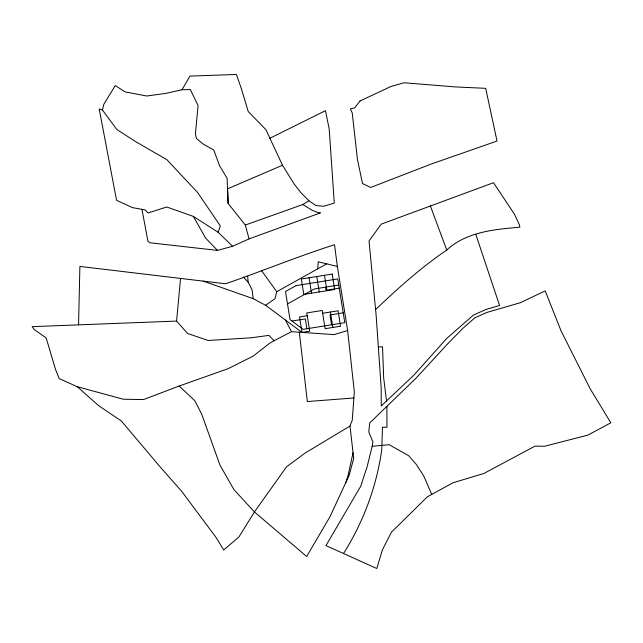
<?xml version="1.0" encoding="UTF-8"?>
<svg xmlns="http://www.w3.org/2000/svg" width="643" height="643" viewBox="0 0 643 643"><rect width="100%" height="100%" fill="white"/><g stroke="black" fill="none" stroke-linecap="round" stroke-linejoin="round"><path stroke-width="0.96" d="M78.559 324.86L79.893 266.427L225.58 283.788C262.022 271.217 297.725 256.453 334.537 244.726L337.358 266.427L347.63 330.542L354.341 391.973L352.243 420.225L350.009 426.044L353.69 458.523L349.133 475.386L330.06 516.586L306.679 556.516L254.419 511.932L233.891 489.572L219.914 465.002L201.645 413.996L194.789 400.726L179.164 386.057L143.566 399.544L123.295 399.231L77.289 386.716L59.212 378.623L55.571 369.572L46.151 337.905L34.24 329.546L32.15 326.66L176.576 321.074L187.619 333.5L208.155 340.477L251.164 337.792L268.887 335.389L274.103 340.75L291.496 331.675L334.047 334.617L347.63 330.542M317.714 268.846L318.229 261.781L337.358 266.427M176.576 321.074L180.554 278.419M353.039 452.736L348.225 474.823L345.862 482.451M372.144 446.314L372.932 441.982L368.777 431.871L369.773 422.885L415.925 378.261L448.734 342.695L463.314 327.954L474.839 317.827L486.928 312.426L520.291 302.74L545.192 290.885L560.977 330.703L590.234 388.886L610.85 422.813L587.718 435.182L544.541 446.258L535.048 446.113L483.817 473.513L453.106 482.724L427.426 496.774L391.474 532.155L382.376 549.845L376.838 568.525L325.945 545.602L360.747 486.204L367.153 466.585L372.144 446.314L389.16 444.691L408.771 455.774L416.294 464.439L423.841 476.141L431.726 494.427M232.613 246.253L218.065 232.236L220.332 225.91L197.53 192.418L166.907 159.713L136.316 142.007L116.873 129.548L102.462 110.025L103.828 104.279L115.266 85.535L125.007 91.877L146.741 96.016L165.749 93.388L181.969 89.755L190.352 89.562L198.068 105.556L195.424 133.776L196.493 138.486L203.019 143.944L213.773 150.02L219.48 165.564L227.116 178.328L228.128 203.413L245.304 225.058L249.066 238.899L232.613 246.253L217.527 250.408L149.867 242.757L147.954 241.342L141.95 209.329M326.692 263.839L276.763 291.713L275.003 298.682L265.631 305.28L253.149 298.641L203.22 281.12M181.969 89.755L189.99 76.083L236.415 74.475L241.487 89.023L248.198 111.472L265.872 129.629L282.494 165.243L294.43 184.372L300.715 192.434L308.929 200.761L315.994 205.607L323.871 206.242L334.288 203.075L329.2 129.026L325.471 110.668L269.779 138.333M343.466 553.494L344.359 552.16A264.096 264.096 0 0 0 370.923 495.753A264.594 264.594 0 0 0 381.725 450.204L382.472 427.233L386.941 427.29L386.909 406.312M375.584 309.613C398.009 288.225 421.077 267.544 446.756 250.031C466.424 231.81 494.419 229.43 519.865 227.18L519.431 224.849L514.464 214.24L493.502 182.725L381.243 224.134L369.034 240.996L376.179 315.842L381.186 387.962L381.219 405.99L413.971 375.062L446.684 338.483L473.393 315.086L486.02 309.436L499.579 305.489L475.796 234.357M245.304 225.058L302.845 204.506L308.929 200.761M350.009 426.044L305.232 452.969L286.649 466.697L254.419 511.932L238.963 536.913L223.692 549.982L216.064 537.444L181.599 491.22L160.871 467.758L121.342 420.98L98.644 405.677L77.289 386.716M274.103 340.75L269.433 343.378L253.141 356.134L228.225 368.616L179.164 386.057M287.509 303.946L314.355 288.956L338.757 285.042M282.494 165.243L227.542 188.849L228.128 203.413M249.066 238.899L320.463 212.849L318.856 212.889L312.377 210.422L302.845 204.506M339.255 288.136L326.033 290.258L325.543 287.164M307.233 315.737L299.517 316.975L301.993 332.399L309.701 331.169L306.783 312.94L322.207 310.473L325.125 328.694L340.549 326.218L338.081 310.794L322.657 313.27M291.978 321.034L305.312 318.896L306.888 328.742M343.209 312.82L329.988 314.941L331.571 324.787M353.899 397.969L307.338 401.553L299.333 332.214M378.341 347.035L382.529 346.794L383.678 377.883L386.531 400.975M102.462 110.025L99.207 108.98L116.576 200.327L132.546 207.649L145.246 209.915L148.067 213.002L166.69 206.99L193.398 216.426L218.065 232.236M265.631 305.28L301.993 332.399M217.527 250.408L205.656 238.151L193.398 216.426M243.343 277.053L248.094 282.1L252.144 289.961L253.149 298.641M261.765 270.928L276.763 291.713M285.355 319.989L291.496 331.675M430.32 205.816L446.756 250.031M324.482 275.3L326.949 290.724M330.365 312.032L332.841 327.456M316.766 276.538L319.241 291.962M309.058 277.768L311.525 293.192M247.684 276.185L248.094 282.1M360.008 100.983L354.679 107.831L350.331 108.908L352.227 112.879L357.42 159.183L362.491 183.56L370.73 187.467L430.657 164.23L497.023 141.058L485.69 88.332L455.3 86.918L404.053 82.762L390.856 86.516L360.008 100.983M296.118 285.596L285.516 291.512L290.017 319.563L303.126 329.345L344.785 322.673L337.776 278.917L296.118 285.596M332.19 274.063L301.342 279.006L303.817 294.43L334.665 289.487L332.19 274.063"/></g></svg>
